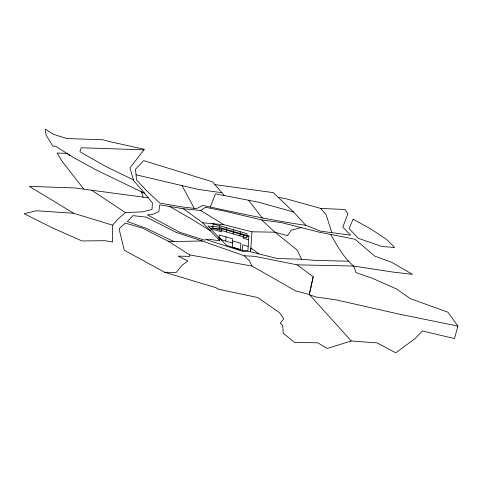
<?xml version="1.0" encoding="UTF-8"?>
<svg xmlns="http://www.w3.org/2000/svg" width="482" height="482" viewBox="0 0 482 482"><rect width="100%" height="100%" fill="white"/><g stroke="black" fill="none" stroke-linecap="round" stroke-linejoin="round"><path stroke-width="0.72" d="M219.557 229.944L219.834 225.793M220.889 239.524L220.955 238.457L219.437 238.018M221.581 229.01L221.401 231.812L210.381 228.601M225.751 241.072L226.028 236.915M226.359 231.932L226.636 227.775M233.161 233.915L233.433 229.757M239.958 235.897L240.235 231.746M242.35 250.375L242.717 244.808L248.206 246.41M243.368 235.035L243.157 238.162L248.646 239.765M202.621 222.744L220.117 240.946L208.959 239.168L204.332 240.078L179.756 232.288L147.263 214.809L152.035 214.713L158.843 211.55L159.783 204.874L183.329 208.712L202.621 222.744L223.835 224.702L251.947 231.788L250.628 251.7L243.048 251.496L206.386 239.675M189.824 254.948L189.673 256.37L178.22 256.135L187.817 261.009L181.967 265.305L176.207 272.463L164.615 272.258L124.266 250.206L119.072 228.854L125.254 223.076L142.63 228.185L168.158 241.187L189.824 254.948L252.038 266.07L295.725 290.965L309.324 294.49L351.264 340.979L377.255 342.925L395.776 352.848L415.135 338.533L422.419 330.959L454.472 338.599L457.9 326.079L447.892 312.173L410.405 298.689L396.572 288.977L372.556 278.385L356.005 272.553L353.601 266.04C343.552 257.502 337.171 245.73 330.7 234.445M202.157 240.97L173.918 241.536L145.745 228.113L127.338 221.545L132.984 215.647L146.341 217.117L176.255 232.42L202.157 240.97L244.326 255.791L254.707 256.322L297.135 264.847L313.198 276.764L309.269 294.791L316.379 297.075L336.062 299.852L398.289 313.939L457.9 326.079M309.324 294.49L313.198 276.764M210.339 206.965L215.508 193.842L248.519 200.235L259.214 202.398L293.598 212.02L305.793 225.329L320.62 231.155L350.547 235.18L342.792 227.136L347.92 213.761L345.046 209.495L320.729 208.429L285.398 198.584L278.162 197.343L273.384 192.649L214.876 184.594L212.737 181.931L143.69 160.627L135.478 169.218L136.575 180.087L148.54 192.613L159.783 203.061L181.112 206.79L196.415 208.634L202.898 205.453C237.066 212.851 271.173 220.322 305.793 225.329M112.643 225.196L112.312 225.739L112.637 241.988L104.829 240.699L81.976 240.958L51.948 227.655L24.1 213.707L36.548 210.755L73.746 213.291L112.643 225.196L117.927 219.123L125.477 212.58L142.588 211.839L151.999 209.447L152.414 202.94L143.003 191.294L133.707 180.72L129.953 167.893L144.329 149.312L109.101 141.479L103.07 139.762L66.896 138.563L53.345 134.303L45.435 129.152L45.983 134.942L52.791 146.082L55.514 146.167L72.854 157.138L95.201 169.453L144.714 193.421L141.346 191.734L143.058 197.138M183.329 208.712L200.759 210.501L205.489 207.266L225.925 211.399L261.636 219.9L281.488 222.618L319.59 232.258L355.023 239.247L374.827 256.171L391.42 262.172L412.502 274.372L392.312 271.987L353.601 266.04L297.135 264.847M351.264 340.979L327.2 348.456L317.801 342.829L294.496 342.371L283.205 333.164L282.669 325.368L280.241 323.35L283.723 318.759L279.482 312.667L257.828 297.575L218.575 289.248L215.695 287.603L164.615 272.258M301.822 227.468L291.363 230.143L287.441 235.644L274.951 232.191L251.947 231.788M348.721 261.232L314.963 260.382L301.521 259.25L277.126 258.491L250.622 251.809L250.881 247.917L258.912 253.9M143.931 149.836L81.151 147.757L79.946 151.631L82.904 153.499L106.016 166.603L133.46 179.876M168.158 241.187L173.918 241.536M209.73 227.92L223.262 229.167L248.857 236.638M148.257 197.825L74.523 187.92L29.342 186.383L73.746 213.291M224.196 195.523L221.949 192.734L198.096 189.384L136.171 174.827M232.692 240.94L240.855 243.32L240.44 249.549L232.282 247.17L232.83 238.897L219.226 234.933L218.955 239.084L232.553 243.055M169.634 206.483L192.619 219.665L210.405 230.842M200.759 210.501L223.835 224.702M69.902 155.367L66.636 153.36L57.051 153.041L62.148 161.38L83.597 188.86M91.725 190.336L125.477 212.58M261.636 219.9L274.951 232.191L297.189 250.068L301.521 259.25M221.949 192.734L214.876 184.594M278.162 197.343L293.598 212.02M244.326 255.791L249.302 260.756L252.038 266.07M320.729 208.429L326.103 214.653L331.785 232.426M248.519 200.235L262.413 218.129M182.033 185.57L194.264 208.369M213.032 223.805L212.761 227.962L246.76 237.885L247.037 233.728L213.032 223.805M248.899 236.011L247.935 250.526L242.211 250.369L226.426 245.284L207.923 226.04L217.876 226.956L248.899 236.011M353.149 219.262L349.064 228.516L358.283 238.307L381.961 246.513L394.662 247.495L386.877 239.681L371.411 229.318L353.149 219.262"/></g></svg>
